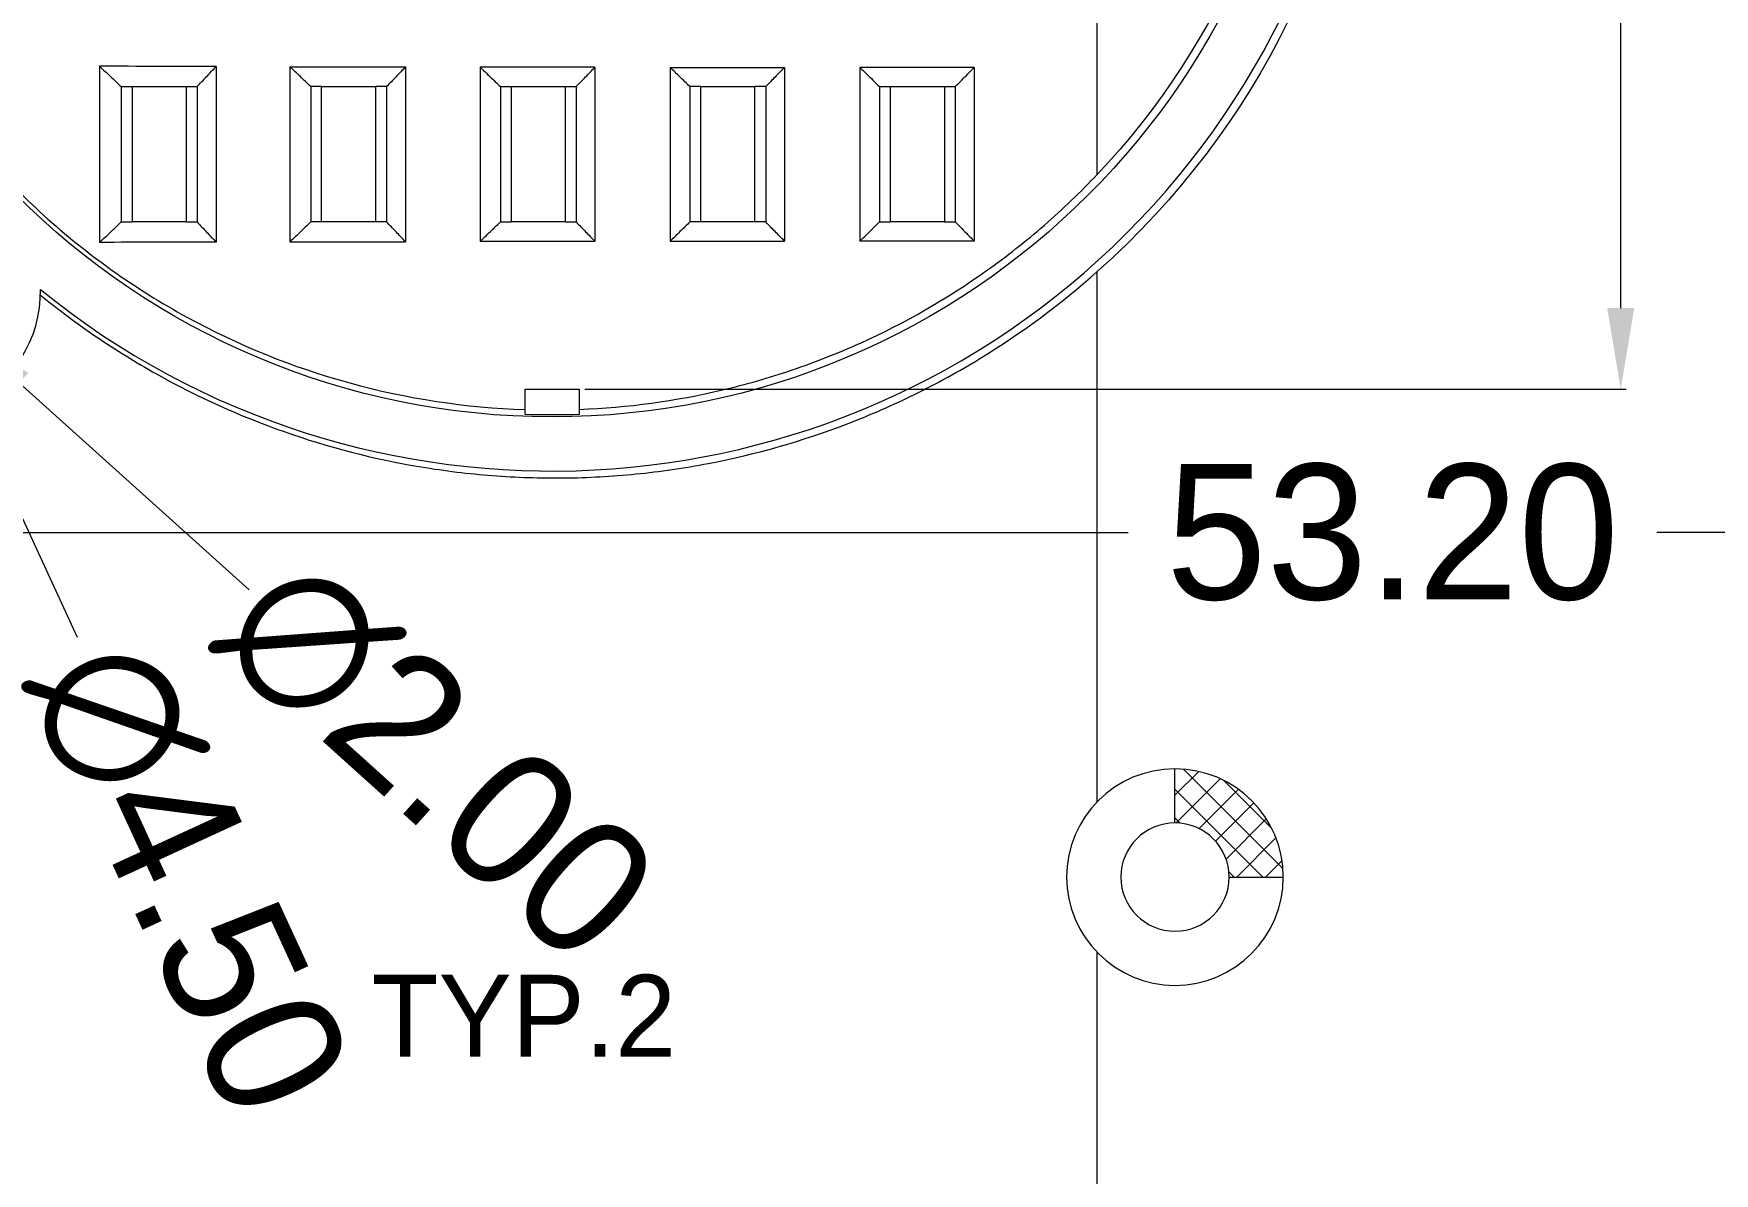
# Model space of a CAD drawing. Extents: x 18 to 718, y 389 to 747.
# Drawn here: x 207.76 to 238.8, y 641.6 to 662.65 of the extents above; entities that cross this region are included whole.
import ezdxf

# ---------------------------------------------------------------- set-up
doc = ezdxf.new("R2010")
doc.units = 0
doc.header["$MEASUREMENT"] = 0
doc.layers.add('10', color=7, linetype='Continuous')
doc.dimstyles.new('1', dxfattribs={"dimtxt": 2.5, "dimasz": 1.5, "dimexe": 0.1, "dimexo": 0.1, "dimgap": 0.09, "dimtad": 0, "dimzin": 0, "dimdsep": 46, "dimtxsty": 'Standard', "dimcen": 0, "dimclrd": 4, "dimclre": 4, "dimclrt": 3, "dimadec": 1, "dimazin": 0, "dimtfac": 1, "dimtofl": 0, "dimtmove": 0, "dimatfit": 3, "dimfxl": 1, "dimtolj": 1, "dimtzin": 0, "dimlwd": 9, "dimlwe": 9, "dimarcsym": 0})

# ---------------------------------------------------------------- blocks, each defined once
blk = doc.blocks.new('*D150')
at = {"color": 4, "linetype": 'Continuous', "lineweight": 9}
for p, q in [((205.639, 657.773), (205.639, 653.335)), ((258.839, 657.773), (258.839, 653.335)), ((207.139, 653.435), (227.975, 653.435)), ((257.339, 653.435), (237.738, 653.435))]:
    blk.add_line(p, q, dxfattribs=at)
for points in [[(207.139, 653.685), (207.139, 653.185), (205.639, 653.435)], [(257.339, 653.685), (257.339, 653.185), (258.839, 653.435)]]:
    blk.add_solid(points, dxfattribs=at)
at = {"layer": 'Defpoints', "color": 0, "linetype": 'Continuous', "lineweight": 9}
for p in [(205.639, 657.873), (258.839, 657.873), (258.839, 653.435)]:
    blk.add_point(p, dxfattribs=at)
at = {"color": 3, "linetype": 'Continuous', "lineweight": 9, "insert": (232.856, 653.435), "char_height": 2.5, "attachment_point": 5}
blk.add_mtext('\\A1;53.20', dxfattribs=at)
blk = doc.blocks.new('*D152')
at = {"color": 4, "linetype": 'Continuous', "lineweight": 9}
for p, q in [((217.239, 669.573), (193.768, 669.573)), ((193.868, 668.073), (193.868, 651.246)), ((193.868, 625.073), (193.868, 641.899)), ((195.971, 623.573), (193.768, 623.573))]:
    blk.add_line(p, q, dxfattribs=at)
for points in [[(193.618, 668.073), (194.118, 668.073), (193.868, 669.573)], [(193.618, 625.073), (194.118, 625.073), (193.868, 623.573)]]:
    blk.add_solid(points, dxfattribs=at)
at = {"layer": 'Defpoints', "color": 0, "linetype": 'Continuous', "lineweight": 9}
for p in [(193.868, 669.573), (217.339, 669.573), (196.071, 623.573)]:
    blk.add_point(p, dxfattribs=at)
at = {"color": 3, "linetype": 'Continuous', "lineweight": 9, "insert": (193.868, 646.573), "char_height": 2.5, "attachment_point": 5, "rotation": 90}
blk.add_mtext('\\A1;46.00', dxfattribs=at)
blk = doc.blocks.new('*D153')
at = {"color": 4, "linetype": 'Continuous', "lineweight": 9}
for p, q in [((228.939, 681.273), (190.725, 681.273)), ((190.825, 679.773), (190.825, 657.304)), ((190.825, 625.073), (190.825, 647.541)), ((195.971, 623.573), (190.725, 623.573))]:
    blk.add_line(p, q, dxfattribs=at)
for points in [[(190.575, 679.773), (191.075, 679.773), (190.825, 681.273)], [(190.575, 625.073), (191.075, 625.073), (190.825, 623.573)]]:
    blk.add_solid(points, dxfattribs=at)
at = {"layer": 'Defpoints', "color": 0, "linetype": 'Continuous', "lineweight": 9}
for p in [(190.825, 681.273), (229.039, 681.273), (196.071, 623.573)]:
    blk.add_point(p, dxfattribs=at)
at = {"color": 3, "linetype": 'Continuous', "lineweight": 9, "insert": (190.825, 652.423), "char_height": 2.5, "attachment_point": 5, "rotation": 90}
blk.add_mtext('\\A1;57.70', dxfattribs=at)
blk = doc.blocks.new('*D183')
at = {"color": 4, "linetype": 'Continuous', "lineweight": 9}
for p, q in [((217.939, 683.063), (237.171, 683.063)), ((237.071, 681.563), (237.071, 674.663)), ((237.071, 657.582), (237.071, 664.483)), ((217.939, 656.082), (237.171, 656.082))]:
    blk.add_line(p, q, dxfattribs=at)
for points in [[(236.821, 681.563), (237.321, 681.563), (237.071, 683.063)], [(236.821, 657.582), (237.321, 657.582), (237.071, 656.082)]]:
    blk.add_solid(points, dxfattribs=at)
at = {"layer": 'Defpoints', "color": 0, "linetype": 'Continuous', "lineweight": 9}
for p in [(217.839, 683.063), (237.071, 683.063), (217.839, 656.082)]:
    blk.add_point(p, dxfattribs=at)
at = {"color": 3, "linetype": 'Continuous', "lineweight": 9, "insert": (237.071, 669.573), "char_height": 2.5, "attachment_point": 5, "rotation": 90}
blk.add_mtext('\\A1;26.98', dxfattribs=at)
blk = doc.blocks.new('*D184')
at = {"color": 4, "linetype": 'Continuous', "lineweight": 9}
blk.add_line((211.271, 686.519), (211.777, 685.107), dxfattribs=at)
blk.add_solid([(212.012, 685.191), (211.541, 685.022), (212.282, 683.695)], dxfattribs=at)
at = {"layer": 'Defpoints', "color": 0, "linetype": 'Continuous', "lineweight": 9}
for p in [(212.282, 683.695), (222.396, 655.451)]:
    blk.add_point(p, dxfattribs=at)
at = {"color": 3, "linetype": 'Continuous', "lineweight": 9, "insert": (209.344, 691.899), "char_height": 2.5, "attachment_point": 5, "rotation": 289.7006}
blk.add_mtext('\\A1;∅30.00', dxfattribs=at)
blk = doc.blocks.new('*D185')
at = {"color": 4, "linetype": 'Continuous', "lineweight": 9}
blk.add_line((214.284, 686.296), (214.553, 684.82), dxfattribs=at)
blk.add_solid([(214.799, 684.865), (214.307, 684.775), (214.823, 683.345)], dxfattribs=at)
at = {"layer": 'Defpoints', "color": 0, "linetype": 'Continuous', "lineweight": 9}
for p in [(214.823, 683.345), (219.855, 655.801)]:
    blk.add_point(p, dxfattribs=at)
at = {"color": 3, "linetype": 'Continuous', "lineweight": 9, "insert": (213.219, 692.123), "char_height": 2.5, "attachment_point": 5, "rotation": 280.3539}
blk.add_mtext('\\A1;∅28.00', dxfattribs=at)
blk = doc.blocks.new('*D186')
at = {"color": 4, "linetype": 'Continuous', "lineweight": 9}
blk.add_line((211.742, 652.376), (207.497, 656.199), dxfattribs=at)
blk.add_solid([(207.664, 656.385), (207.329, 656.014), (206.382, 657.203)], dxfattribs=at)
at = {"layer": 'Defpoints', "color": 0, "linetype": 'Continuous', "lineweight": 9}
for p in [(204.896, 658.542), (206.382, 657.203)]:
    blk.add_point(p, dxfattribs=at)
at = {"color": 3, "linetype": 'Continuous', "lineweight": 9, "insert": (215.215, 649.248), "char_height": 2.5, "attachment_point": 5, "rotation": 317.9927}
blk.add_mtext('\\A1;∅2.00', dxfattribs=at)
blk = doc.blocks.new('*D187')
at = {"color": 4, "linetype": 'Continuous', "lineweight": 9}
blk.add_line((208.573, 651.499), (207.207, 654.466), dxfattribs=at)
blk.add_solid([(207.434, 654.571), (206.98, 654.362), (206.58, 655.829)], dxfattribs=at)
at = {"layer": 'Defpoints', "color": 0, "linetype": 'Continuous', "lineweight": 9}
for p in [(204.698, 659.916), (206.58, 655.829)]:
    blk.add_point(p, dxfattribs=at)
at = {"color": 3, "linetype": 'Continuous', "lineweight": 9, "insert": (210.614, 647.065), "char_height": 2.5, "attachment_point": 5, "rotation": 294.7175}
blk.add_mtext('\\A1;∅4.50', dxfattribs=at)

msp = doc.modelspace()

# ---------------------------------------------------------------- hatches: boundary and pattern name
at = {"linetype": 'Continuous', "lineweight": 9}
h = msp.add_hatch(dxfattribs=at)
h.set_pattern_fill('ANSI37', color=6, scale=3, style=0)
h.set_pattern_definition([(45, (11.45994, 102.93043), (-0.26516504, 0.26516504), []), (135, (11.45994, 102.93043), (-0.26516504, -0.26516504), [])])
h.paths.add_polyline_path([(228.839, 649.073), (228.839, 648.073, -0.414214), (229.839, 647.073), (230.839, 647.073, 0.414214)])

# ---------------------------------------------------------------- linework, layer by layer
at = {"color": 6, "linetype": 'Continuous', "lineweight": 9}
for p, q in [((228.839, 648.073), (228.839, 649.073)), ((229.839, 647.073), (230.839, 647.073))]:
    msp.add_line(p, q, dxfattribs=at)
at = {"layer": '10', "color": 7, "linetype": 'Continuous', "lineweight": 9}
for p, q in [((227.405, 660.052), (227.405, 679.093)), ((208.98, 662.049), (208.98, 658.796)), ((211.132, 662.044), (211.132, 658.802)), ((212.495, 662.04), (212.495, 658.805)), ((214.629, 662.036), (214.629, 658.809)), ((216.006, 662.034), (216.006, 658.811)), ((218.128, 662.031), (218.128, 658.814)), ((219.515, 662.029), (219.515, 658.816)), ((221.629, 662.028), (221.629, 658.818)), ((223.022, 662.027), (223.022, 658.818)), ((225.131, 662.026), (225.131, 658.819)), ((209.381, 661.673), (209.381, 659.173)), ((209.581, 661.673), (210.581, 661.673)), ((209.581, 661.673), (209.581, 659.173)), ((210.581, 661.673), (210.581, 659.173)), ((210.781, 661.673), (210.781, 659.173)), ((212.881, 661.673), (212.881, 659.173)), ((213.081, 661.673), (214.081, 661.673)), ((213.081, 659.173), (213.081, 661.673)), ((214.081, 659.173), (214.081, 661.673)), ((214.281, 661.673), (214.281, 659.173)), ((216.381, 661.673), (216.381, 659.173)), ((216.581, 661.673), (217.581, 661.673)), ((216.581, 661.673), (216.581, 659.173)), ((217.581, 661.673), (217.581, 659.173)), ((217.781, 661.673), (217.781, 659.173)), ((219.881, 661.673), (219.881, 659.173)), ((220.081, 661.673), (221.081, 661.673)), ((220.081, 659.173), (220.081, 661.673)), ((221.081, 659.173), (221.081, 661.673)), ((221.281, 661.673), (221.281, 659.173)), ((223.381, 661.673), (223.381, 659.173)), ((223.581, 661.673), (224.581, 661.673)), ((223.581, 661.673), (223.581, 659.173)), ((224.581, 661.673), (224.581, 659.173)), ((224.781, 661.673), (224.781, 659.173)), ((210.581, 659.173), (209.581, 659.173)), ((214.081, 659.173), (213.081, 659.173)), ((217.581, 659.173), (216.581, 659.173)), ((221.081, 659.173), (220.081, 659.173)), ((224.581, 659.173), (223.581, 659.173)), ((227.405, 648.466), (227.405, 658.257)), ((216.839, 655.616), (216.839, 656.082)), ((216.839, 656.082), (217.839, 656.082)), ((217.839, 656.082), (217.839, 655.616)), ((227.405, 553.466), (227.405, 645.679))]:
    msp.add_line(p, q, dxfattribs=at)
msp.add_circle((217.339, 669.573), 14, dxfattribs=at)
at = {"layer": '10', "color": 7, "linetype": 'Continuous', "lineweight": 9, "extrusion": (0, 0, -1)}
for radius in [2, 1]:
    msp.add_circle((-228.839, 647.073), radius, dxfattribs=at)
at = {"layer": '10', "color": 7, "linetype": 'Continuous', "lineweight": 9}
for centre, radius, start, end in [((217.339, 669.573), 15, 50.947, 219.053), ((217.339, 669.573), 15, 230.947, 39.053), ((205.639, 657.873), 2.25, 88.6871, 1.3129)]:
    msp.add_arc(centre, radius, start, end, dxfattribs=at)
at = {"layer": '10', "color": 7, "linetype": 'Continuous', "lineweight": 9, "extrusion": (0, 0, -1)}
for radius, start, end in [(15.145, 141.3744, 228.3462), (13.855, 182.0681, 223.4064), (13.965, 267.9482, 272.0518)]:
    msp.add_arc((-217.339, 669.573), radius, start, end, dxfattribs=at)
at = {"layer": '10', "color": 7, "linetype": 'Continuous', "lineweight": 9}
for points, knots in [([(211.132, 662.044), (210.77, 662.044), (210.411, 662.045), (209.693, 662.047), (209.336, 662.048), (208.98, 662.049)], [0, 0, 0, 0, 0.5, 0.5, 1, 1, 1, 1]), ([(208.98, 662.049), (209.047, 661.986), (209.114, 661.924), (209.181, 661.861), (209.248, 661.798), (209.314, 661.735), (209.381, 661.673)], [0, 0, 0, 0, 0.5, 0.5, 0.5, 1, 1, 1, 1]), ([(210.781, 661.673), (210.84, 661.734), (210.898, 661.796), (210.956, 661.858), (211.015, 661.92), (211.073, 661.982), (211.132, 662.044)], [0, 0, 0, 0, 0.5, 0.5, 0.5, 1, 1, 1, 1]), ([(205.812, 661.74), (206.436, 660.83), (207.15, 660.018), (208.749, 658.572), (209.645, 657.935), (212.48, 656.381), (214.64, 655.779), (216.839, 655.708)], [0, 0, 0, 0, 0.25, 0.25, 0.5, 0.5, 1, 1, 1, 1]), ([(212.495, 662.04), (212.848, 662.039), (213.203, 662.039), (213.915, 662.037), (214.271, 662.036), (214.629, 662.036)], [0, 0, 0, 0, 0.5, 0.5, 1, 1, 1, 1]), ([(212.881, 661.673), (212.817, 661.734), (212.752, 661.795), (212.688, 661.857), (212.624, 661.918), (212.559, 661.979), (212.495, 662.04)], [0, 0, 0, 0, 0.5, 0.5, 0.5, 1, 1, 1, 1]), ([(214.629, 662.036), (214.571, 661.976), (214.513, 661.915), (214.455, 661.854), (214.397, 661.794), (214.339, 661.733), (214.281, 661.673)], [0, 0, 0, 0, 0.5, 0.5, 0.5, 1, 1, 1, 1]), ([(218.128, 662.031), (217.773, 662.031), (217.419, 662.032), (216.711, 662.033), (216.358, 662.033), (216.006, 662.034)], [0, 0, 0, 0, 0.5, 0.5, 1, 1, 1, 1]), ([(216.006, 662.034), (216.069, 661.974), (216.131, 661.914), (216.194, 661.853), (216.256, 661.793), (216.319, 661.733), (216.381, 661.673)], [0, 0, 0, 0, 0.5, 0.5, 0.5, 1, 1, 1, 1]), ([(217.781, 661.673), (217.839, 661.732), (217.897, 661.792), (217.955, 661.852), (218.013, 661.912), (218.07, 661.971), (218.128, 662.031)], [0, 0, 0, 0, 0.5, 0.5, 0.5, 1, 1, 1, 1]), ([(219.515, 662.029), (219.867, 662.029), (220.218, 662.029), (220.923, 662.028), (221.276, 662.027), (221.629, 662.028)], [0, 0, 0, 0, 0.5, 0.5, 1, 1, 1, 1]), ([(219.881, 661.673), (219.82, 661.732), (219.759, 661.792), (219.698, 661.851), (219.637, 661.91), (219.576, 661.97), (219.515, 662.029)], [0, 0, 0, 0, 0.5, 0.5, 0.5, 1, 1, 1, 1]), ([(221.629, 662.028), (221.571, 661.968), (221.513, 661.909), (221.455, 661.85), (221.397, 661.791), (221.339, 661.732), (221.281, 661.673)], [0, 0, 0, 0, 0.5, 0.5, 0.5, 1, 1, 1, 1]), ([(225.131, 662.026), (225.014, 662.026), (224.897, 662.026), (224.78, 662.026), (224.664, 662.026), (224.547, 662.026), (224.43, 662.026), (224.313, 662.026), (224.196, 662.026), (224.079, 662.026), (223.962, 662.026), (223.846, 662.026), (223.729, 662.026), (223.611, 662.026), (223.493, 662.026), (223.375, 662.026), (223.258, 662.026), (223.14, 662.026), (223.022, 662.027)], [0, 0, 0, 0, 0.166182, 0.166182, 0.166182, 0.332364, 0.332364, 0.332364, 0.498546, 0.498546, 0.498546, 0.664728, 0.664728, 0.664728, 0.83236, 0.83236, 0.83236, 1, 1, 1, 1]), ([(223.022, 662.027), (223.062, 661.987), (223.102, 661.948), (223.143, 661.908), (223.182, 661.869), (223.222, 661.83), (223.262, 661.79), (223.302, 661.751), (223.341, 661.712), (223.381, 661.673)], [0, 0, 0, 0, 0.335108, 0.335108, 0.335108, 0.667554, 0.667554, 0.667554, 1, 1, 1, 1]), ([(224.781, 661.673), (224.821, 661.713), (224.861, 661.753), (224.901, 661.794), (224.94, 661.832), (224.978, 661.871), (225.016, 661.91), (225.055, 661.948), (225.093, 661.987), (225.131, 662.026)], [0, 0, 0, 0, 0.343065, 0.343065, 0.343065, 0.671533, 0.671533, 0.671533, 1, 1, 1, 1]), ([(217.839, 655.711), (218.733, 655.746), (219.614, 655.866), (220.914, 656.172), (221.344, 656.295), (221.983, 656.512), (222.196, 656.59), (222.617, 656.756), (222.825, 656.844), (223.85, 657.307), (224.627, 657.754), (225.545, 658.406), (225.725, 658.541), (226.081, 658.821), (226.257, 658.966), (226.77, 659.413), (227.096, 659.725), (227.405, 660.052)], [0, 0, 0, 0, 0.25, 0.25, 0.375, 0.375, 0.4375, 0.4375, 0.5, 0.5, 0.75, 0.75, 0.8125, 0.8125, 0.875, 0.875, 1, 1, 1, 1]), ([(208.98, 658.796), (209.047, 658.859), (209.114, 658.921), (209.181, 658.984), (209.248, 659.047), (209.314, 659.11), (209.381, 659.173)], [0, 0, 0, 0, 0.5, 0.5, 0.5, 1, 1, 1, 1]), ([(210.781, 659.173), (210.84, 659.111), (210.898, 659.049), (210.956, 658.987), (211.015, 658.925), (211.073, 658.863), (211.132, 658.802)], [0, 0, 0, 0, 0.5, 0.5, 0.5, 1, 1, 1, 1]), ([(212.881, 659.173), (212.817, 659.111), (212.752, 659.05), (212.688, 658.989), (212.624, 658.927), (212.559, 658.866), (212.495, 658.805)], [0, 0, 0, 0, 0.5, 0.5, 0.5, 1, 1, 1, 1]), ([(214.629, 658.809), (214.571, 658.869), (214.513, 658.93), (214.455, 658.991), (214.397, 659.051), (214.339, 659.112), (214.281, 659.173)], [0, 0, 0, 0, 0.5, 0.5, 0.5, 1, 1, 1, 1]), ([(216.006, 658.811), (216.069, 658.871), (216.131, 658.932), (216.194, 658.992), (216.256, 659.052), (216.319, 659.112), (216.381, 659.173)], [0, 0, 0, 0, 0.5, 0.5, 0.5, 1, 1, 1, 1]), ([(217.781, 659.173), (217.839, 659.113), (217.897, 659.053), (217.955, 658.993), (218.013, 658.934), (218.07, 658.874), (218.128, 658.814)], [0, 0, 0, 0, 0.5, 0.5, 0.5, 1, 1, 1, 1]), ([(219.881, 659.173), (219.82, 659.113), (219.759, 659.054), (219.698, 658.994), (219.637, 658.935), (219.576, 658.875), (219.515, 658.816)], [0, 0, 0, 0, 0.5, 0.5, 0.5, 1, 1, 1, 1]), ([(221.629, 658.818), (221.571, 658.877), (221.513, 658.936), (221.455, 658.995), (221.397, 659.054), (221.339, 659.113), (221.281, 659.173)], [0, 0, 0, 0, 0.5, 0.5, 0.5, 1, 1, 1, 1]), ([(223.022, 658.818), (223.062, 658.858), (223.102, 658.898), (223.143, 658.937), (223.182, 658.976), (223.222, 659.016), (223.262, 659.055), (223.302, 659.094), (223.341, 659.133), (223.381, 659.173)], [0, 0, 0, 0, 0.335108, 0.335108, 0.335108, 0.667554, 0.667554, 0.667554, 1, 1, 1, 1]), ([(224.781, 659.173), (224.821, 659.132), (224.861, 659.092), (224.901, 659.051), (224.94, 659.013), (224.978, 658.974), (225.016, 658.935), (225.055, 658.897), (225.093, 658.858), (225.131, 658.819)], [0, 0, 0, 0, 0.343065, 0.343065, 0.343065, 0.671533, 0.671533, 0.671533, 1, 1, 1, 1]), ([(211.132, 658.802), (210.77, 658.801), (210.411, 658.8), (209.693, 658.798), (209.336, 658.797), (208.98, 658.796)], [0, 0, 0, 0, 0.5, 0.5, 1, 1, 1, 1]), ([(212.495, 658.805), (212.848, 658.806), (213.203, 658.806), (213.915, 658.808), (214.271, 658.809), (214.629, 658.809)], [0, 0, 0, 0, 0.5, 0.5, 1, 1, 1, 1]), ([(218.128, 658.814), (217.773, 658.814), (217.419, 658.813), (216.711, 658.812), (216.358, 658.812), (216.006, 658.811)], [0, 0, 0, 0, 0.5, 0.5, 1, 1, 1, 1]), ([(219.515, 658.816), (219.867, 658.816), (220.218, 658.817), (220.923, 658.817), (221.276, 658.818), (221.629, 658.818)], [0, 0, 0, 0, 0.5, 0.5, 1, 1, 1, 1]), ([(225.131, 658.819), (225.014, 658.819), (224.897, 658.819), (224.78, 658.819), (224.664, 658.819), (224.547, 658.819), (224.43, 658.819), (224.313, 658.819), (224.196, 658.819), (224.079, 658.819), (223.962, 658.819), (223.846, 658.819), (223.729, 658.819), (223.611, 658.819), (223.493, 658.819), (223.375, 658.819), (223.258, 658.819), (223.14, 658.819), (223.022, 658.818)], [0, 0, 0, 0, 0.166182, 0.166182, 0.166182, 0.332364, 0.332364, 0.332364, 0.498546, 0.498546, 0.498546, 0.664728, 0.664728, 0.664728, 0.83236, 0.83236, 0.83236, 1, 1, 1, 1]), ([(207.888, 657.822), (208.222, 657.551), (208.567, 657.294), (209.102, 656.93), (209.284, 656.812), (209.653, 656.584), (209.841, 656.473), (210.788, 655.942), (211.574, 655.587), (213.202, 655.013), (214.045, 654.795), (215.136, 654.613), (215.356, 654.581), (215.795, 654.528), (216.015, 654.506), (216.675, 654.455), (217.116, 654.441), (218, 654.45), (218.442, 654.475), (219.108, 654.541), (219.33, 654.568), (219.775, 654.633), (219.998, 654.671), (221.105, 654.882), (221.967, 655.129), (223.222, 655.613), (223.634, 655.793), (224.446, 656.193), (224.847, 656.413), (226.007, 657.121), (226.731, 657.657), (227.405, 658.257)], [0, 0, 0, 0, 0.0625, 0.0625, 0.09375, 0.09375, 0.125, 0.125, 0.25, 0.25, 0.375, 0.375, 0.40625, 0.40625, 0.4375, 0.4375, 0.5, 0.5, 0.5625, 0.5625, 0.59375, 0.59375, 0.625, 0.625, 0.75, 0.75, 0.8125, 0.8125, 0.875, 0.875, 1, 1, 1, 1])]:
    msp.add_open_spline(points, degree=3, knots=knots, dxfattribs=at)
for points in [[(209.381, 661.673), (209.448, 661.673), (209.514, 661.673), (209.581, 661.673)], [(210.581, 661.673), (210.648, 661.673), (210.714, 661.673), (210.781, 661.673)], [(213.081, 661.673), (213.014, 661.673), (212.948, 661.673), (212.881, 661.673)], [(214.281, 661.673), (214.214, 661.673), (214.148, 661.673), (214.081, 661.673)], [(216.381, 661.673), (216.448, 661.673), (216.514, 661.673), (216.581, 661.673)], [(217.581, 661.673), (217.648, 661.673), (217.714, 661.673), (217.781, 661.673)], [(220.081, 661.673), (220.014, 661.673), (219.948, 661.673), (219.881, 661.673)], [(221.281, 661.673), (221.214, 661.673), (221.148, 661.673), (221.081, 661.673)], [(223.381, 661.673), (223.448, 661.673), (223.514, 661.673), (223.581, 661.673)], [(224.581, 661.673), (224.648, 661.673), (224.714, 661.673), (224.781, 661.673)], [(209.381, 659.173), (209.448, 659.173), (209.514, 659.173), (209.581, 659.173)], [(210.581, 659.173), (210.648, 659.173), (210.714, 659.173), (210.781, 659.173)], [(213.081, 659.173), (213.014, 659.173), (212.948, 659.173), (212.881, 659.173)], [(214.281, 659.173), (214.214, 659.173), (214.148, 659.173), (214.081, 659.173)], [(216.381, 659.173), (216.448, 659.173), (216.514, 659.173), (216.581, 659.173)], [(217.581, 659.173), (217.648, 659.173), (217.714, 659.173), (217.781, 659.173)], [(220.081, 659.173), (220.014, 659.173), (219.948, 659.173), (219.881, 659.173)], [(221.281, 659.173), (221.214, 659.173), (221.148, 659.173), (221.081, 659.173)], [(223.381, 659.173), (223.448, 659.173), (223.514, 659.173), (223.581, 659.173)], [(224.581, 659.173), (224.648, 659.173), (224.714, 659.173), (224.781, 659.173)]]:
    msp.add_open_spline(points, degree=3, dxfattribs=at)

# ---------------------------------------------------------------- texts
at = {"color": 1, "linetype": 'Continuous', "lineweight": 9, "insert": (214.005, 645.268), "char_height": 1.5132, "width": 28.59024, "attachment_point": 1}
msp.add_mtext('TYP.2', dxfattribs=at)

# ---------------------------------------------------------------- dimensions: what is measured, and where the dimension line sits
at = {"color": 6, "linetype": 'Continuous', "lineweight": 9}
for p1, p2, picture, middle in [((222.396, 655.451), (212.282, 683.695), '*D184', (209.344, 691.899)), ((219.855, 655.801), (214.823, 683.345), '*D185', (213.219, 692.123))]:
    dim = msp.add_diameter_dim_2p(p1=p1, p2=p2, dimstyle='1', dxfattribs=at)
    dim.commit()
    dim.dimension.update_dxf_attribs({"geometry": picture, "text_midpoint": middle})
dim = msp.add_linear_dim(base=(237.071, 683.063), p1=(217.839, 656.082), p2=(217.839, 683.063), angle=90, dimstyle='1', dxfattribs=at)
dim.commit()
dim.dimension.update_dxf_attribs({"geometry": '*D183', "text_midpoint": (237.071, 669.573)})
at = {"linetype": 'Continuous', "lineweight": 9}
for base, p2, picture, middle in [((190.825, 681.273), (229.039, 681.273), '*D153', (190.825, 652.423)), ((193.868, 669.573), (217.339, 669.573), '*D152', (193.868, 646.573))]:
    dim = msp.add_linear_dim(base=base, p1=(196.071, 623.573), p2=p2, angle=90, dimstyle='1', dxfattribs=at)
    dim.commit()
    dim.dimension.update_dxf_attribs({"geometry": picture, "text_midpoint": middle})
at = {"color": 6, "linetype": 'Continuous', "lineweight": 9}
for p1, p2, picture, middle in [((204.698, 659.916), (206.58, 655.829), '*D187', (210.614, 647.065)), ((204.896, 658.542), (206.382, 657.203), '*D186', (215.215, 649.248))]:
    dim = msp.add_diameter_dim_2p(p1=p1, p2=p2, dimstyle='1', dxfattribs=at)
    dim.commit()
    dim.dimension.update_dxf_attribs({"geometry": picture, "text_midpoint": middle, "dimtype": 163})
at = {"linetype": 'Continuous', "lineweight": 9}
dim = msp.add_linear_dim(base=(258.839, 653.435), p1=(205.639, 657.873), p2=(258.839, 657.873), dimstyle='1', dxfattribs=at)
dim.commit()
dim.dimension.update_dxf_attribs({"geometry": '*D150', "text_midpoint": (232.856, 653.435), "dimtype": 160})

doc.saveas('drawing.dxf')
